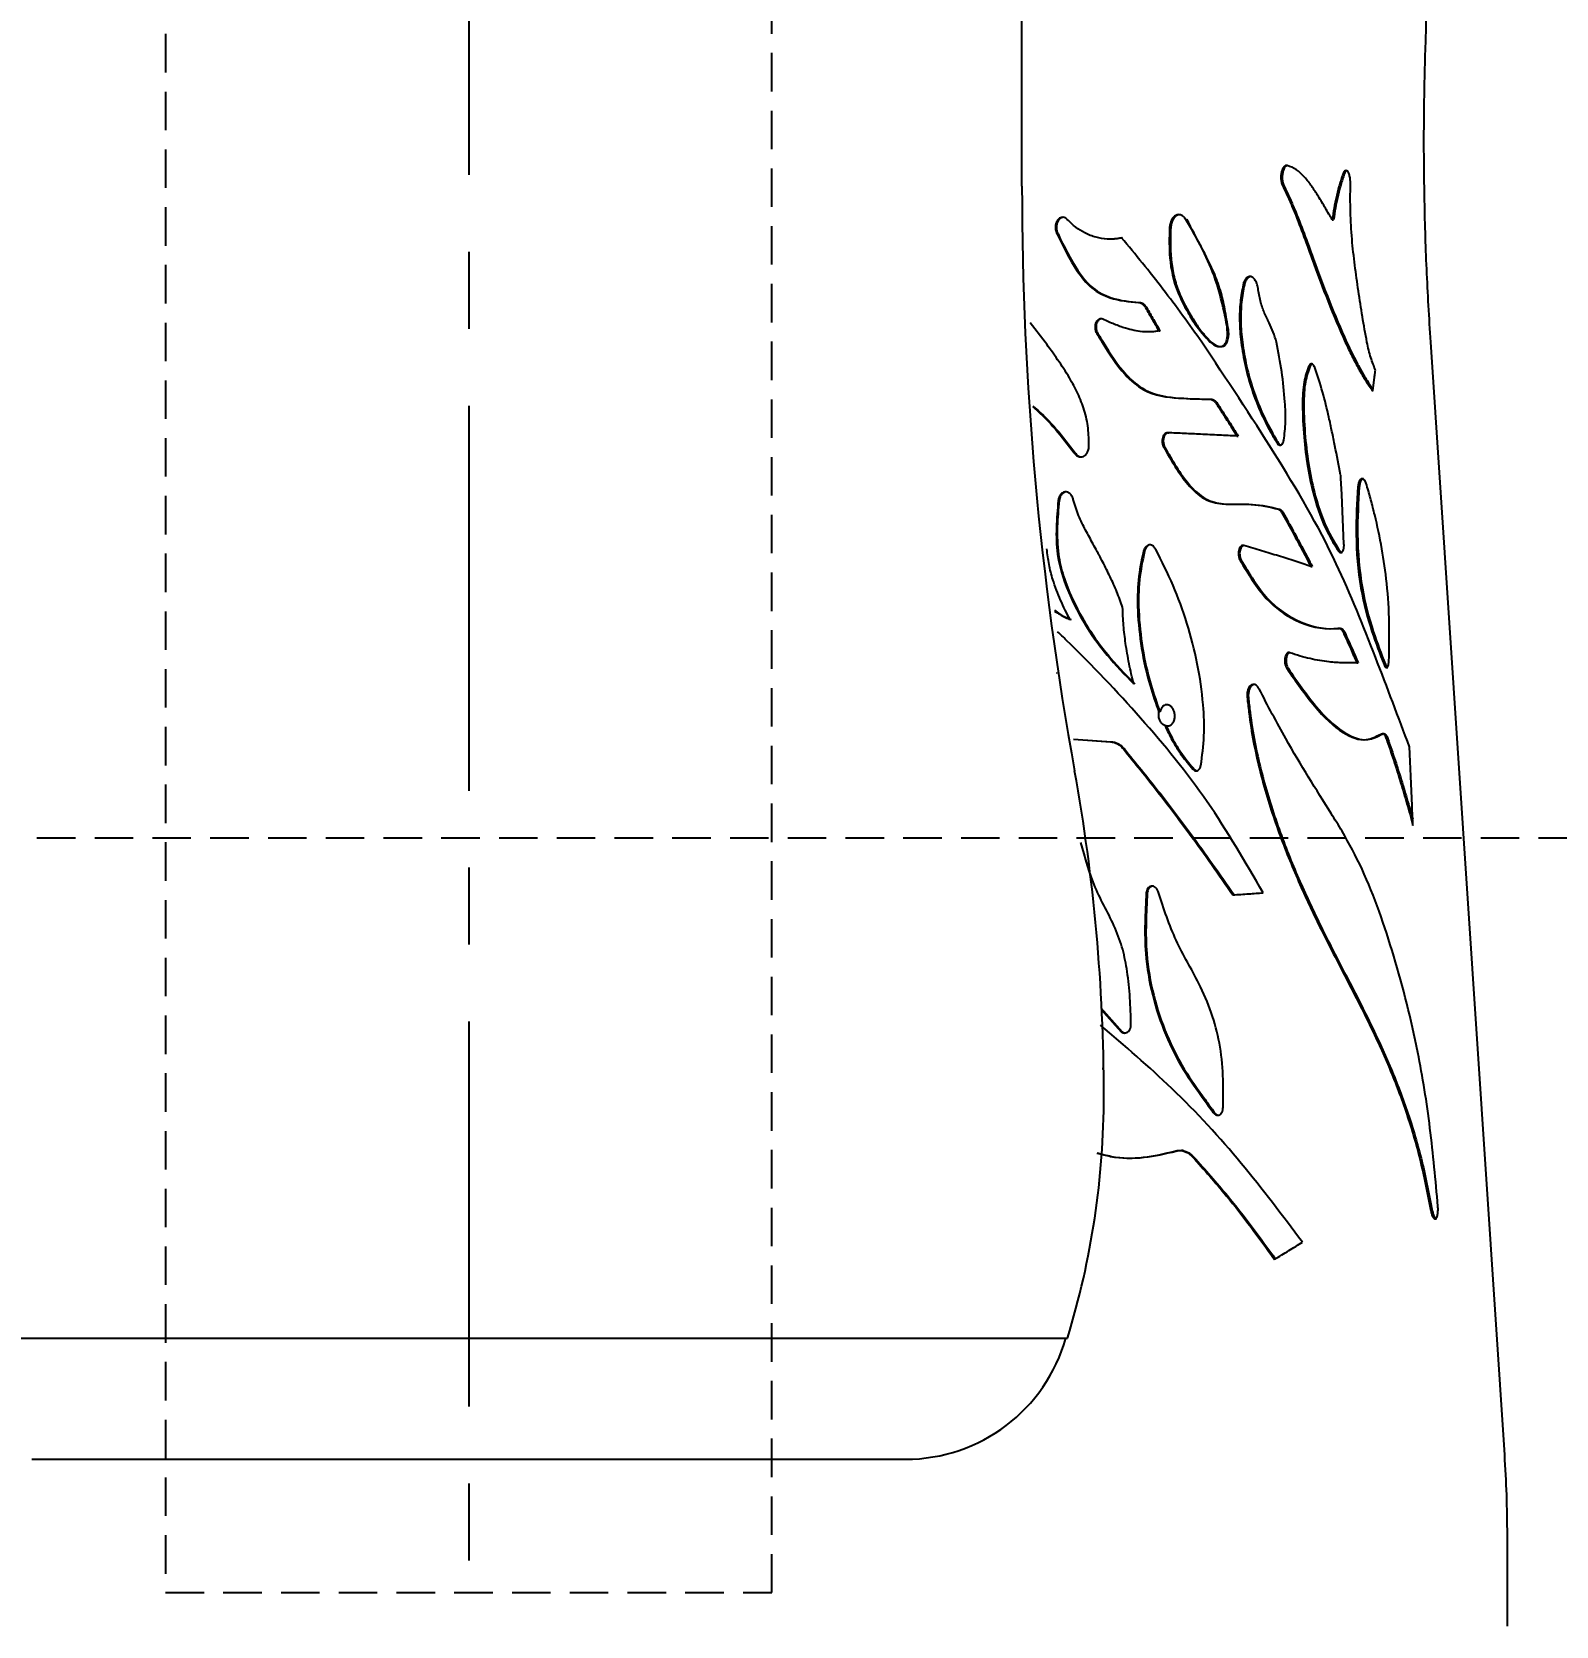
# Model space of a CAD drawing. Header units: millimetres. Extents: x 8 to 832, y 8 to 585.
# Drawn here: x 632.9 to 683.1, y 182.5 to 235.1 of the extents above; entities that cross this region are included whole.
import ezdxf

# ---------------------------------------------------------------- set-up
doc = ezdxf.new("R2010")
doc.units = ezdxf.units.MM
doc.linetypes.add('CENTERX2', pattern=[20.32, 12.7, -2.54, 2.54, -2.54])
doc.linetypes.add('HIDDEN', pattern=[1.905, 1.27, -0.635])
for name, color, linetype in [('CENTERLINE', 4, 'CENTERX2'), ('DIMENSIONS', 2, 'Continuous'), ('HIDDEN', 3, 'HIDDEN')]:
    doc.layers.add(name, color=color, linetype=linetype)
doc.layers.add('OUTLINE', color=7, linetype='Continuous', lineweight=25)
doc.styles.add('SLDTEXTSTYLE0', font='TXT', dxfattribs={"width": 0.75})
doc.dimstyles.new('SLDDIMSTYLE0', dxfattribs={"dimtxt": 3.5, "dimasz": 2, "dimexe": 0, "dimexo": 0.0625, "dimgap": 0.875, "dimtad": 1, "dimrnd": 1e-09, "dimzin": 12, "dimdsep": 46, "dimtxsty": 'SLDTEXTSTYLE0', "dimsah": 1, "dimcen": 0.09, "dimadec": 0, "dimazin": 3, "dimtfac": 1, "dimtofl": 0, "dimtmove": 0, "dimatfit": 3, "dimfxl": 0, "dimfrac": 2, "dimtolj": 1, "dimtzin": 12, "dimarcsym": 0})

# ---------------------------------------------------------------- blocks, each defined once
blk = doc.blocks.new('_D_14')
at = {"layer": 'DIMENSIONS'}
for p, q in [((583.772, 159.239), (583.772, 68.582)), ((647.272, 133.525), (647.272, 68.582)), ((647.272, 70.582), (583.772, 70.582))]:
    blk.add_line(p, q, dxfattribs=at)
for points in [[(583.772, 70.582), (585.772, 70.082), (585.772, 71.082)], [(647.272, 70.582), (645.272, 71.082), (645.272, 70.082)]]:
    blk.add_solid(points, dxfattribs=at)
at = {"layer": 'DIMENSIONS', "insert": (610.997, 75.094), "char_height": 3.5, "attachment_point": 1, "style": 'SLDTEXTSTYLE0'}
blk.add_mtext('63,5', dxfattribs=at)

msp = doc.modelspace()

# ---------------------------------------------------------------- linework, layer by layer
at = {"layer": 'CENTERLINE'}
msp.add_line((647.272, 466.611), (647.272, 109.712), dxfattribs=at)
at = {"layer": 'HIDDEN'}
for p, q in [((637.272, 263.612), (637.272, 183.612)), ((657.272, 183.612), (657.272, 263.612)), ((457.772, 208.512), (709.247, 208.512)), ((637.272, 183.612), (657.272, 183.612))]:
    msp.add_line(p, q, dxfattribs=at)
at = {"layer": 'OUTLINE'}
for p, q in [((665.522, 230.012), (665.522, 240.012)), ((670.928, 228.915), (670.965, 228.915)), ((675.757, 228.908), (675.802, 228.908)), ((668.802, 228.311), (668.836, 228.311)), ((670.392, 228.661), (670.428, 228.661)), ((672.818, 226.766), (672.858, 226.766)), ((666.288, 224.871), (665.788, 225.509)), ((670.039, 225.242), (670.075, 225.242)), ((678.993, 224.871), (681.434, 188.161)), ((674.986, 224.085), (675.03, 224.085)), ((671.711, 222.987), (671.749, 222.987)), ((670.328, 221.88), (670.365, 221.88)), ((672.614, 221.77), (672.654, 221.77)), ((673.934, 221.548), (673.975, 221.548)), ((667.244, 221.213), (667.275, 221.213)), ((670.196, 221.404), (670.232, 221.404)), ((676.602, 220.101), (676.648, 220.101)), ((666.719, 219.647), (666.75, 219.647)), ((673.981, 219.361), (674.023, 219.361)), ((669.527, 217.966), (669.561, 217.966)), ((675.97, 217.969), (676.015, 217.969)), ((672.706, 217.688), (672.746, 217.688)), ((675.052, 217.467), (675.096, 217.467)), ((675.955, 215.431), (675.999, 215.431)), ((676.022, 215.424), (676.005, 215.424)), ((674.259, 214.108), (674.3, 214.108)), ((676.611, 214.29), (676.35, 214.289)), ((676.566, 214.29), (676.611, 214.29)), ((666.656, 213.955), (666.686, 213.955)), ((672.951, 213.153), (672.99, 213.153)), ((670.075, 212.668), (670.04, 212.668)), ((670.233, 212.219), (670.268, 212.219)), ((667.224, 211.769), (668.479, 211.68)), ((667.224, 211.767), (668.447, 211.68)), ((677.359, 211.939), (677.405, 211.939)), ((677.466, 211.949), (677.426, 211.949)), ((671.163, 210.777), (671.199, 210.777)), ((669.623, 206.709), (669.657, 206.709)), ((668.124, 202.903), (668.829, 202.118)), ((668.124, 202.867), (668.797, 202.118)), ((668.797, 202.118), (668.829, 202.118)), ((668.168, 200.909), (668.2, 200.909)), ((670.566, 198.18), (670.601, 198.18)), ((670.835, 198.197), (670.789, 198.197)), ((679.009, 196.213), (679.056, 196.213)), ((627.522, 192.012), (667.022, 192.012)), ((632.864, 188.012), (647.272, 188.012)), ((647.272, 188.012), (661.681, 188.012)), ((681.522, 185.507), (681.522, 182.507))]:
    msp.add_line(p, q, dxfattribs=at)
at = {"layer": 'OUTLINE', "flags": 128}
msp.add_lwpolyline([(676.144, 218.208), (676.119, 218.752), (676.095, 219.296), (676.07, 219.84), (676.045, 220.384)], dxfattribs=at)
at = {"layer": 'OUTLINE'}
for centre, radius, start, end in [((773.539, 230.012), 108.017, 180, 190.28553), ((608.222, 200.012), 60, 0, 10.28553), ((640.956, 200.012), 27.267, 342.9385, 0), ((661.681, 193.512), 5.5, 270, 344.1734)]:
    msp.add_arc(centre, radius, start, end, dxfattribs=at)
for points, knots in [([(681.477, 323.313), (681.146, 312.248), (680.483, 290.117), (679.596, 260.513), (679.041, 241.974), (678.817, 234.501)], [0, 0, 0, 0, 0.373777, 0.747555, 1, 1, 1, 1]), ([(678.817, 234.501), (678.798, 233.699), (678.761, 232.096), (678.78, 229.688), (678.849, 227.279), (678.945, 225.674), (678.993, 224.871)], [0, 0, 0, 0, 0.249638, 0.49942, 0.749637, 1, 1, 1, 1]), ([(674.27, 230.699), (674.25, 230.699), (674.211, 230.701), (674.155, 230.653), (674.108, 230.575), (674.075, 230.466), (674.06, 230.332), (674.068, 230.188), (674.094, 230.08), (674.118, 230.029), (674.124, 230.015)], [0, 0, 0, 0, 0.119715, 0.239603, 0.361217, 0.492842, 0.635715, 0.788167, 0.943124, 1, 1, 1, 1]), ([(674.278, 230.695), (674.27, 230.695), (674.242, 230.694), (674.198, 230.652), (674.151, 230.575), (674.117, 230.465), (674.102, 230.332), (674.11, 230.188), (674.137, 230.08), (674.16, 230.029), (674.167, 230.015)], [0, 0, 0, 0, 0.052226, 0.181653, 0.312911, 0.454782, 0.608587, 0.772507, 0.939022, 1, 1, 1, 1]), ([(675.757, 228.908), (675.682, 229.034), (675.531, 229.287), (675.309, 229.667), (675.083, 230.018), (674.844, 230.324), (674.577, 230.584), (674.374, 230.66), (674.27, 230.699)], [0, 0, 0, 0, 0.17405, 0.348164, 0.5062, 0.664985, 0.829694, 1, 1, 1, 1]), ([(676.108, 230.413), (676.088, 230.355), (676.048, 230.239), (675.992, 230.054), (675.939, 229.862), (675.879, 229.612), (675.814, 229.297), (675.776, 229.038), (675.757, 228.908)], [0, 0, 0, 0, 0.131644, 0.263663, 0.395304, 0.527311, 0.76274, 1, 1, 1, 1]), ([(676.154, 230.413), (676.134, 230.355), (676.093, 230.239), (676.037, 230.054), (675.985, 229.863), (675.924, 229.613), (675.86, 229.297), (675.821, 229.038), (675.802, 228.908)], [0, 0, 0, 0, 0.131589, 0.263548, 0.395135, 0.527087, 0.762622, 1, 1, 1, 1]), ([(676.356, 230.085), (676.355, 230.143), (676.354, 230.252), (676.323, 230.392), (676.282, 230.487), (676.234, 230.532), (676.187, 230.531), (676.142, 230.493), (676.12, 230.44), (676.108, 230.413)], [0, 0, 0, 0, 0.185818, 0.343839, 0.494252, 0.628278, 0.752599, 0.872542, 1, 1, 1, 1]), ([(676.253, 230.525), (676.246, 230.526), (676.224, 230.528), (676.188, 230.491), (676.166, 230.44), (676.154, 230.413)], [0, 0, 0, 0, 0.17968, 0.577578, 1, 1, 1, 1]), ([(674.124, 230.015), (674.184, 229.891), (674.303, 229.643), (674.527, 229.126), (674.786, 228.451), (675.162, 227.423), (675.613, 226.184), (675.995, 225.309), (676.186, 224.871)], [0, 0, 0, 0, 0.0765555, 0.1531797, 0.3063376, 0.4596487, 0.7291178, 1, 1, 1, 1]), ([(674.167, 230.015), (674.226, 229.891), (674.346, 229.643), (674.57, 229.126), (674.83, 228.452), (675.205, 227.424), (675.657, 226.186), (676.039, 225.312), (676.23, 224.874)], [0, 0, 0, 0, 0.0765642, 0.153197, 0.3063725, 0.4597013, 0.7291473, 1, 1, 1, 1]), ([(676.9, 224.871), (676.85, 225.149), (676.749, 225.707), (676.621, 226.555), (676.497, 227.404), (676.402, 228.275), (676.346, 229.174), (676.353, 229.78), (676.356, 230.085)], [0, 0, 0, 0, 0.164944, 0.330402, 0.494719, 0.65962, 0.828505, 1, 1, 1, 1]), ([(667.018, 228.916), (666.996, 228.936), (666.951, 228.976), (666.871, 228.995), (666.793, 228.979), (666.725, 228.932), (666.669, 228.857), (666.632, 228.757), (666.621, 228.639), (666.639, 228.527), (666.668, 228.465), (666.681, 228.439)], [0, 0, 0, 0, 0.109393, 0.219127, 0.321411, 0.423617, 0.531066, 0.646897, 0.772901, 0.904658, 1, 1, 1, 1]), ([(666.894, 228.988), (666.87, 228.985), (666.822, 228.98), (666.755, 228.932), (666.7, 228.857), (666.663, 228.757), (666.652, 228.639), (666.669, 228.527), (666.699, 228.465), (666.711, 228.439)], [0, 0, 0, 0, 0.121421, 0.254172, 0.393635, 0.543794, 0.706923, 0.87729, 1, 1, 1, 1]), ([(668.802, 228.311), (668.725, 228.297), (668.572, 228.268), (668.292, 228.265), (667.96, 228.316), (667.609, 228.453), (667.287, 228.651), (667.109, 228.827), (667.018, 228.916)], [0, 0, 0, 0, 0.126672, 0.254712, 0.453122, 0.657396, 0.826358, 1, 1, 1, 1]), ([(670.928, 228.915), (670.902, 228.952), (670.85, 229.026), (670.748, 229.079), (670.645, 229.079), (670.55, 229.028), (670.471, 228.933), (670.414, 228.806), (670.399, 228.708), (670.392, 228.661)], [0, 0, 0, 0, 0.148358, 0.297143, 0.440138, 0.573317, 0.716802, 0.863798, 1, 1, 1, 1]), ([(670.734, 229.07), (670.716, 229.072), (670.666, 229.075), (670.587, 229.026), (670.508, 228.932), (670.45, 228.805), (670.435, 228.707), (670.428, 228.661)], [0, 0, 0, 0, 0.1171019, 0.3277244, 0.5545336, 0.7867317, 1, 1, 1, 1]), ([(672.252, 224.871), (672.27, 224.924), (672.303, 225.024), (672.299, 225.364), (672.156, 226.054), (671.808, 227.405), (671.27, 228.327), (670.928, 228.915)], [0, 0, 0, 0, 0.040458, 0.075141, 0.217102, 0.501617, 1, 1, 1, 1]), ([(672.293, 224.874), (672.31, 224.928), (672.343, 225.028), (672.342, 225.264), (672.283, 225.539), (672.218, 225.98), (672.098, 226.514), (671.841, 227.245), (671.431, 228.012), (671.121, 228.614), (670.965, 228.915)], [0, 0, 0, 0, 0.040428, 0.075128, 0.149993, 0.225137, 0.365703, 0.510459, 0.754962, 1, 1, 1, 1]), ([(666.681, 228.439), (666.883, 228.024), (667.204, 227.366), (667.805, 226.608), (668.535, 226.251), (669.051, 226.207), (669.362, 226.181)], [0, 0, 0, 0, 0.326961, 0.518454, 0.710288, 1, 1, 1, 1]), ([(666.711, 228.439), (666.914, 228.024), (667.236, 227.365), (667.839, 226.607), (668.57, 226.251), (669.087, 226.207), (669.397, 226.181)], [0, 0, 0, 0, 0.327243, 0.518842, 0.71075, 1, 1, 1, 1]), ([(668.836, 228.311), (668.76, 228.296), (668.625, 228.269), (668.487, 228.271), (668.427, 228.272)], [0, 0, 0, 0, 0.567737, 1, 1, 1, 1]), ([(671.452, 224.871), (671.244, 225.165), (670.826, 225.752), (670.176, 226.621), (669.505, 227.478), (669.036, 228.034), (668.802, 228.311)], [0, 0, 0, 0, 0.249755, 0.499585, 0.749718, 1, 1, 1, 1]), ([(670.392, 228.661), (670.384, 228.418), (670.366, 227.8), (670.5, 226.811), (670.885, 226.031), (671.279, 225.365), (671.559, 225.058), (671.729, 224.871)], [0, 0, 0, 0, 0.164622, 0.417959, 0.655056, 0.790276, 1, 1, 1, 1]), ([(670.428, 228.661), (670.425, 228.539), (670.417, 228.296), (670.419, 227.866), (670.46, 227.367), (670.577, 226.832), (670.763, 226.346), (671, 225.901), (671.245, 225.496), (671.501, 225.137), (671.676, 224.962), (671.764, 224.874)], [0, 0, 0, 0, 0.082179, 0.164466, 0.289363, 0.418204, 0.535285, 0.655419, 0.79013, 0.894228, 1, 1, 1, 1]), ([(672.818, 226.766), (672.8, 226.671), (672.764, 226.481), (672.721, 226.188), (672.7, 225.882), (672.698, 225.558), (672.713, 225.22), (672.738, 224.988), (672.751, 224.871)], [0, 0, 0, 0, 0.157337, 0.315039, 0.475814, 0.638408, 0.818588, 1, 1, 1, 1]), ([(672.858, 226.766), (672.84, 226.671), (672.805, 226.481), (672.761, 226.188), (672.74, 225.883), (672.738, 225.559), (672.753, 225.222), (672.778, 224.99), (672.791, 224.874)], [0, 0, 0, 0, 0.1576, 0.31556, 0.476616, 0.639493, 0.819137, 1, 1, 1, 1]), ([(673.308, 226.641), (673.297, 226.697), (673.274, 226.808), (673.205, 226.941), (673.121, 227.021), (673.033, 227.043), (672.953, 227.013), (672.883, 226.939), (672.84, 226.849), (672.823, 226.786), (672.818, 226.766)], [0, 0, 0, 0, 0.15089, 0.3021719, 0.4422339, 0.5702392, 0.6910879, 0.8126094, 0.9409863, 1, 1, 1, 1]), ([(673.081, 227.032), (673.078, 227.033), (673.049, 227.041), (672.993, 227.01), (672.924, 226.94), (672.88, 226.849), (672.864, 226.786), (672.858, 226.766)], [0, 0, 0, 0, 0.024937, 0.299458, 0.575409, 0.866672, 1, 1, 1, 1]), ([(669.362, 226.181), (669.386, 226.177), (669.427, 226.171), (669.481, 226.141), (669.525, 226.106), (669.564, 226.062), (669.586, 226.027), (669.597, 226.01)], [0, 0, 0, 0, 0.269018, 0.450873, 0.637995, 0.816947, 1, 1, 1, 1]), ([(669.397, 226.181), (669.421, 226.177), (669.462, 226.171), (669.517, 226.141), (669.56, 226.106), (669.6, 226.062), (669.622, 226.027), (669.633, 226.01)], [0, 0, 0, 0, 0.269543, 0.451653, 0.639009, 0.817492, 1, 1, 1, 1]), ([(673.921, 224.871), (673.886, 224.983), (673.816, 225.208), (673.671, 225.521), (673.51, 225.838), (673.397, 226.154), (673.342, 226.432), (673.319, 226.571), (673.308, 226.641)], [0, 0, 0, 0, 0.181791, 0.367616, 0.576718, 0.789178, 0.894333, 1, 1, 1, 1]), ([(669.597, 226.01), (669.636, 225.943), (669.712, 225.811), (669.823, 225.617), (669.932, 225.427), (670.003, 225.304), (670.039, 225.242)], [0, 0, 0, 0, 0.25819, 0.51638, 0.758183, 1, 1, 1, 1]), ([(669.633, 226.01), (669.671, 225.944), (669.747, 225.811), (669.859, 225.617), (669.968, 225.427), (670.039, 225.304), (670.075, 225.242)], [0, 0, 0, 0, 0.258042, 0.516076, 0.758037, 1, 1, 1, 1]), ([(668.189, 225.628), (668.169, 225.634), (668.127, 225.648), (668.064, 225.632), (668.007, 225.591), (667.962, 225.525), (667.934, 225.438), (667.928, 225.337), (667.947, 225.238), (667.975, 225.183), (667.988, 225.158)], [0, 0, 0, 0, 0.113842, 0.227566, 0.345134, 0.468816, 0.595427, 0.735155, 0.879401, 1, 1, 1, 1]), ([(668.143, 225.638), (668.128, 225.636), (668.091, 225.631), (668.039, 225.59), (667.994, 225.525), (667.967, 225.437), (667.961, 225.336), (667.98, 225.237), (668.008, 225.183), (668.021, 225.158)], [0, 0, 0, 0, 0.097127, 0.234977, 0.379893, 0.528012, 0.691358, 0.859649, 1, 1, 1, 1]), ([(667.988, 225.158), (668.018, 225.11), (668.077, 225.014), (668.137, 224.919), (668.167, 224.871)], [0, 0, 0, 0, 0.499999, 1, 1, 1, 1]), ([(668.021, 225.158), (668.05, 225.11), (668.109, 225.016), (668.168, 224.921), (668.198, 224.874)], [0, 0, 0, 0, 0.499996, 1, 1, 1, 1]), ([(670.039, 225.242), (669.95, 225.228), (669.772, 225.199), (669.496, 225.208), (669.218, 225.251), (668.907, 225.332), (668.564, 225.456), (668.315, 225.57), (668.189, 225.628)], [0, 0, 0, 0, 0.148844, 0.299404, 0.448165, 0.597951, 0.798506, 1, 1, 1, 1]), ([(670.075, 225.242), (669.986, 225.226), (669.856, 225.203), (669.722, 225.209), (669.678, 225.211)], [0, 0, 0, 0, 0.67945, 1, 1, 1, 1]), ([(667.731, 221.432), (667.727, 221.631), (667.719, 222.035), (667.596, 222.631), (667.37, 223.182), (667.072, 223.736), (666.701, 224.291), (666.426, 224.678), (666.288, 224.871)], [0, 0, 0, 0, 0.151589, 0.307295, 0.459396, 0.614771, 0.807165, 1, 1, 1, 1]), ([(668.167, 224.871), (668.404, 224.49), (668.799, 223.855), (669.679, 223.122), (670.68, 223.009), (671.373, 222.994), (671.711, 222.987)], [0, 0, 0, 0, 0.256776, 0.427398, 0.721474, 1, 1, 1, 1]), ([(668.198, 224.874), (668.436, 224.491), (668.833, 223.854), (669.721, 223.119), (670.722, 223.009), (671.416, 222.994), (671.749, 222.987)], [0, 0, 0, 0, 0.257411, 0.428308, 0.725364, 1, 1, 1, 1]), ([(678.303, 211.521), (677.938, 212.495), (677.204, 214.45), (675.829, 217.905), (673.899, 221.192), (672.27, 223.642), (671.452, 224.871)], [0, 0, 0, 0, 0.2185062, 0.4386575, 0.7184872, 1, 1, 1, 1]), ([(671.729, 224.871), (671.813, 224.81), (671.931, 224.724), (672.085, 224.718), (672.177, 224.754), (672.228, 224.82), (672.249, 224.864), (672.252, 224.871)], [0, 0, 0, 0, 0.459829, 0.649234, 0.808305, 0.968757, 1, 1, 1, 1]), ([(671.764, 224.874), (671.848, 224.812), (671.968, 224.724), (672.124, 224.718), (672.217, 224.754), (672.268, 224.82), (672.289, 224.866), (672.293, 224.874)], [0, 0, 0, 0, 0.460755, 0.647874, 0.805601, 0.964731, 1, 1, 1, 1]), ([(672.751, 224.871), (672.793, 224.603), (672.877, 224.06), (673.101, 223.288), (673.381, 222.558), (673.671, 221.987), (673.863, 221.667), (673.934, 221.548)], [0, 0, 0, 0, 0.212615, 0.431283, 0.648052, 0.869688, 1, 1, 1, 1]), ([(672.791, 224.874), (672.832, 224.607), (672.917, 224.065), (673.14, 223.294), (673.42, 222.565), (673.709, 221.992), (673.903, 221.669), (673.975, 221.548)], [0, 0, 0, 0, 0.211982, 0.430001, 0.646121, 0.867078, 1, 1, 1, 1]), ([(674.159, 221.633), (674.185, 221.834), (674.236, 222.244), (674.191, 223.013), (674.103, 223.896), (673.982, 224.545), (673.921, 224.871)], [0, 0, 0, 0, 0.1923289, 0.392066, 0.6943849, 1, 1, 1, 1]), ([(676.186, 224.871), (676.259, 224.717), (676.406, 224.407), (676.632, 223.98), (676.862, 223.588), (677.016, 223.366), (677.093, 223.254)], [0, 0, 0, 0, 0.24643, 0.493973, 0.746008, 1, 1, 1, 1]), ([(676.23, 224.874), (676.304, 224.72), (676.451, 224.41), (676.677, 223.982), (676.895, 223.61), (677.036, 223.405), (677.1, 223.312)], [0, 0, 0, 0, 0.257471, 0.516106, 0.779442, 1, 1, 1, 1]), ([(677.182, 223.941), (677.156, 224.009), (677.104, 224.144), (677.027, 224.361), (676.957, 224.603), (676.919, 224.781), (676.9, 224.871)], [0, 0, 0, 0, 0.245154, 0.490971, 0.743184, 1, 1, 1, 1]), ([(674.986, 224.085), (674.926, 223.917), (674.794, 223.549), (674.766, 222.705), (674.825, 221.433), (675.064, 219.935), (675.525, 218.664), (675.842, 218.17), (675.97, 217.969)], [0, 0, 0, 0, 0.094629, 0.206878, 0.362973, 0.65351, 0.859216, 1, 1, 1, 1]), ([(675.03, 224.085), (674.969, 223.917), (674.837, 223.55), (674.81, 222.706), (674.868, 221.435), (675.107, 219.938), (675.568, 218.666), (675.886, 218.171), (676.015, 217.969)], [0, 0, 0, 0, 0.0946, 0.206848, 0.362675, 0.652872, 0.858627, 1, 1, 1, 1]), ([(675.18, 224.03), (675.169, 224.055), (675.147, 224.105), (675.103, 224.148), (675.059, 224.158), (675.018, 224.138), (674.997, 224.103), (674.986, 224.085)], [0, 0, 0, 0, 0.211211, 0.423131, 0.617741, 0.802533, 1, 1, 1, 1]), ([(675.11, 224.151), (675.108, 224.152), (675.091, 224.156), (675.062, 224.136), (675.041, 224.102), (675.03, 224.085)], [0, 0, 0, 0, 0.087227, 0.529359, 1, 1, 1, 1]), ([(676.033, 220.491), (675.97, 220.809), (675.876, 221.285), (675.748, 221.919), (675.619, 222.519), (675.447, 223.242), (675.269, 223.766), (675.18, 224.03)], [0, 0, 0, 0, 0.261411, 0.392115, 0.522869, 0.760086, 1, 1, 1, 1]), ([(677.093, 223.254), (677.1, 223.312), (677.116, 223.429), (677.138, 223.602), (677.161, 223.773), (677.175, 223.885), (677.182, 223.941)], [0, 0, 0, 0, 0.254858, 0.509714, 0.754852, 1, 1, 1, 1]), ([(665.88, 222.761), (665.908, 222.738), (666.183, 222.508), (666.668, 222.014), (667.072, 221.481), (667.275, 221.213)], [0, 0, 0, 0, 0.051786, 0.523249, 1, 1, 1, 1]), ([(665.881, 222.735), (665.899, 222.72), (666.164, 222.497), (666.639, 222.012), (667.041, 221.48), (667.244, 221.213)], [0, 0, 0, 0, 0.035415, 0.515022, 1, 1, 1, 1]), ([(671.711, 222.987), (671.732, 222.987), (671.769, 222.985), (671.819, 222.962), (671.858, 222.933), (671.893, 222.897), (671.913, 222.869), (671.923, 222.856)], [0, 0, 0, 0, 0.2809767, 0.4708976, 0.6663037, 0.8316533, 1, 1, 1, 1]), ([(671.749, 222.987), (671.771, 222.987), (671.807, 222.985), (671.857, 222.962), (671.897, 222.933), (671.932, 222.897), (671.951, 222.869), (671.961, 222.856)], [0, 0, 0, 0, 0.280605, 0.470747, 0.666398, 0.831699, 1, 1, 1, 1]), ([(671.923, 222.856), (671.988, 222.756), (672.117, 222.558), (672.297, 222.277), (672.462, 222.015), (672.564, 221.852), (672.614, 221.77)], [0, 0, 0, 0, 0.276047, 0.552098, 0.776046, 1, 1, 1, 1]), ([(671.961, 222.856), (672.026, 222.756), (672.156, 222.558), (672.336, 222.277), (672.502, 222.015), (672.603, 221.852), (672.654, 221.77)], [0, 0, 0, 0, 0.275846, 0.55169, 0.775841, 1, 1, 1, 1]), ([(670.328, 221.88), (670.308, 221.878), (670.268, 221.874), (670.215, 221.83), (670.174, 221.764), (670.149, 221.677), (670.144, 221.576), (670.161, 221.48), (670.186, 221.427), (670.196, 221.404)], [0, 0, 0, 0, 0.135469, 0.270836, 0.409521, 0.556383, 0.714015, 0.878605, 1, 1, 1, 1]), ([(670.365, 221.88), (670.344, 221.878), (670.304, 221.874), (670.251, 221.83), (670.21, 221.764), (670.184, 221.677), (670.18, 221.576), (670.197, 221.48), (670.222, 221.427), (670.232, 221.404)], [0, 0, 0, 0, 0.135766, 0.271434, 0.41034, 0.55726, 0.714743, 0.879023, 1, 1, 1, 1]), ([(672.614, 221.77), (672.419, 221.78), (672.029, 221.8), (671.447, 221.828), (670.881, 221.855), (670.513, 221.872), (670.328, 221.88)], [0, 0, 0, 0, 0.270865, 0.541729, 0.770792, 1, 1, 1, 1]), ([(673.934, 221.548), (673.948, 221.529), (673.976, 221.492), (674.027, 221.47), (674.074, 221.479), (674.115, 221.516), (674.144, 221.571), (674.155, 221.614), (674.159, 221.633)], [0, 0, 0, 0, 0.180607, 0.361621, 0.532799, 0.700804, 0.874308, 1, 1, 1, 1]), ([(673.975, 221.548), (673.99, 221.53), (674.018, 221.493), (674.056, 221.472), (674.075, 221.476), (674.078, 221.477)], [0, 0, 0, 0, 0.458384, 0.917786, 1, 1, 1, 1]), ([(667.244, 221.213), (667.268, 221.183), (667.317, 221.124), (667.412, 221.08), (667.507, 221.079), (667.592, 221.118), (667.662, 221.192), (667.715, 221.298), (667.726, 221.385), (667.731, 221.432)], [0, 0, 0, 0, 0.144396, 0.289108, 0.426516, 0.558914, 0.693872, 0.836846, 1, 1, 1, 1]), ([(667.275, 221.213), (667.3, 221.183), (667.349, 221.125), (667.428, 221.083), (667.476, 221.086), (667.491, 221.086)], [0, 0, 0, 0, 0.405392, 0.811617, 1, 1, 1, 1]), ([(670.196, 221.404), (670.446, 220.968), (670.835, 220.287), (671.528, 219.642), (672.271, 219.482), (673.093, 219.567), (673.686, 219.429), (673.981, 219.361)], [0, 0, 0, 0, 0.248308, 0.387022, 0.526226, 0.76391, 1, 1, 1, 1]), ([(670.232, 221.404), (670.482, 220.967), (670.873, 220.285), (671.568, 219.64), (672.312, 219.483), (673.134, 219.567), (673.727, 219.429), (674.023, 219.361)], [0, 0, 0, 0, 0.248471, 0.387368, 0.526738, 0.764162, 1, 1, 1, 1]), ([(676.045, 220.384), (676.045, 220.393), (676.044, 220.411), (676.041, 220.439), (676.037, 220.465), (676.034, 220.482), (676.033, 220.491)], [0, 0, 0, 0, 0.253716, 0.50738, 0.752849, 1, 1, 1, 1]), ([(667.215, 219.675), (667.203, 219.713), (667.178, 219.79), (667.106, 219.877), (667.022, 219.926), (666.936, 219.935), (666.858, 219.907), (666.791, 219.847), (666.739, 219.759), (666.726, 219.686), (666.719, 219.647)], [0, 0, 0, 0, 0.136488, 0.273394, 0.399628, 0.517267, 0.630246, 0.744856, 0.865404, 1, 1, 1, 1]), ([(666.991, 219.926), (666.983, 219.927), (666.948, 219.932), (666.888, 219.905), (666.822, 219.848), (666.77, 219.759), (666.757, 219.685), (666.75, 219.647)], [0, 0, 0, 0, 0.0655115, 0.2846203, 0.5067662, 0.7402273, 1, 1, 1, 1]), ([(676.602, 220.101), (676.571, 219.584), (676.507, 218.494), (676.649, 216.782), (677.038, 215.336), (677.328, 214.585), (677.464, 214.233)], [0, 0, 0, 0, 0.2528613, 0.5322078, 0.7812036, 1, 1, 1, 1]), ([(676.648, 220.101), (676.617, 219.584), (676.552, 218.495), (676.694, 216.785), (677.083, 215.339), (677.374, 214.586), (677.511, 214.233)], [0, 0, 0, 0, 0.252807, 0.53172, 0.780121, 1, 1, 1, 1]), ([(676.896, 220.148), (676.882, 220.19), (676.854, 220.273), (676.796, 220.349), (676.738, 220.372), (676.685, 220.345), (676.641, 220.274), (676.614, 220.186), (676.605, 220.122), (676.602, 220.101)], [0, 0, 0, 0, 0.163814, 0.328032, 0.481934, 0.627104, 0.772297, 0.925044, 1, 1, 1, 1]), ([(676.788, 220.362), (676.787, 220.363), (676.767, 220.371), (676.731, 220.341), (676.687, 220.274), (676.66, 220.185), (676.651, 220.122), (676.648, 220.101)], [0, 0, 0, 0, 0.021559, 0.296281, 0.571019, 0.859836, 1, 1, 1, 1]), ([(677.626, 214.344), (677.635, 214.759), (677.653, 215.6), (677.576, 216.869), (677.403, 218.076), (677.209, 218.98), (677.033, 219.666), (676.942, 219.988), (676.896, 220.148)], [0, 0, 0, 0, 0.209476, 0.425437, 0.617724, 0.816552, 0.908199, 1, 1, 1, 1]), ([(666.719, 219.647), (666.668, 219.052), (666.572, 217.947), (667.199, 216.131), (668.13, 214.701), (668.912, 213.901), (669.211, 213.596)], [0, 0, 0, 0, 0.248935, 0.462099, 0.794542, 1, 1, 1, 1]), ([(666.75, 219.647), (666.723, 219.356), (666.67, 218.771), (666.695, 217.922), (666.876, 217.13), (667.213, 216.313), (667.691, 215.418), (668.264, 214.647), (668.793, 214.049), (669.094, 213.747), (669.244, 213.596)], [0, 0, 0, 0, 0.1234347, 0.2486298, 0.3530817, 0.4617115, 0.625662, 0.7941969, 0.8968775, 1, 1, 1, 1]), ([(668.841, 216.122), (668.779, 216.295), (668.656, 216.64), (668.432, 217.133), (668.231, 217.533), (668.086, 217.809), (667.98, 218.005), (667.831, 218.279), (667.618, 218.665), (667.375, 219.145), (667.269, 219.497), (667.215, 219.675)], [0, 0, 0, 0, 0.138447, 0.276837, 0.415182, 0.484342, 0.51892, 0.588077, 0.726393, 0.861883, 1, 1, 1, 1]), ([(673.981, 219.361), (673.993, 219.354), (674.016, 219.34), (674.048, 219.309), (674.075, 219.274), (674.091, 219.248), (674.098, 219.235)], [0, 0, 0, 0, 0.2730046, 0.5460287, 0.7714091, 1, 1, 1, 1]), ([(674.023, 219.361), (674.035, 219.354), (674.058, 219.34), (674.089, 219.309), (674.117, 219.274), (674.132, 219.248), (674.14, 219.235)], [0, 0, 0, 0, 0.272687, 0.54544, 0.771101, 1, 1, 1, 1]), ([(674.098, 219.235), (674.154, 219.135), (674.265, 218.935), (674.481, 218.54), (674.746, 218.051), (674.95, 217.662), (675.052, 217.467)], [0, 0, 0, 0, 0.1697, 0.339402, 0.669681, 1, 1, 1, 1]), ([(674.14, 219.235), (674.196, 219.135), (674.307, 218.935), (674.524, 218.541), (674.789, 218.052), (674.993, 217.662), (675.096, 217.467)], [0, 0, 0, 0, 0.169576, 0.339161, 0.66956, 1, 1, 1, 1]), ([(667.109, 215.716), (667.054, 215.82), (666.945, 216.03), (666.793, 216.355), (666.656, 216.69), (666.523, 217.081), (666.403, 217.533), (666.361, 217.876), (666.341, 218.049)], [0, 0, 0, 0, 0.146738, 0.293775, 0.440561, 0.588069, 0.792307, 1, 1, 1, 1]), ([(669.527, 217.966), (669.463, 217.654), (669.335, 217.02), (669.322, 215.933), (669.449, 214.759), (669.695, 213.633), (669.937, 212.955), (670.04, 212.668)], [0, 0, 0, 0, 0.180835, 0.367209, 0.594326, 0.827978, 1, 1, 1, 1]), ([(669.561, 217.966), (669.498, 217.654), (669.369, 217.022), (669.356, 215.936), (669.482, 214.764), (669.728, 213.636), (669.972, 212.957), (670.075, 212.668)], [0, 0, 0, 0, 0.180574, 0.366678, 0.593321, 0.826483, 1, 1, 1, 1]), ([(669.936, 218.033), (669.917, 218.063), (669.879, 218.123), (669.801, 218.174), (669.721, 218.185), (669.646, 218.159), (669.584, 218.099), (669.545, 218.029), (669.531, 217.981), (669.527, 217.966)], [0, 0, 0, 0, 0.162417, 0.325164, 0.479233, 0.626146, 0.773949, 0.929707, 1, 1, 1, 1]), ([(669.676, 218.147), (669.657, 218.131), (669.616, 218.098), (669.58, 218.029), (669.566, 217.981), (669.561, 217.966)], [0, 0, 0, 0, 0.36665, 0.804882, 1, 1, 1, 1]), ([(671.423, 210.902), (671.466, 211.225), (671.553, 211.88), (671.508, 213.02), (671.327, 214.277), (670.983, 215.599), (670.523, 216.867), (670.133, 217.643), (669.936, 218.033)], [0, 0, 0, 0, 0.132189, 0.268356, 0.44867, 0.634019, 0.815723, 1, 1, 1, 1]), ([(672.843, 218.155), (672.825, 218.158), (672.79, 218.162), (672.74, 218.131), (672.699, 218.077), (672.671, 217.998), (672.66, 217.902), (672.668, 217.797), (672.689, 217.726), (672.704, 217.692), (672.706, 217.688)], [0, 0, 0, 0, 0.127353, 0.254613, 0.384766, 0.521756, 0.667017, 0.819761, 0.978991, 1, 1, 1, 1]), ([(672.822, 218.151), (672.808, 218.145), (672.777, 218.131), (672.739, 218.076), (672.711, 217.998), (672.699, 217.901), (672.708, 217.797), (672.728, 217.726), (672.744, 217.692), (672.746, 217.688)], [0, 0, 0, 0, 0.125592, 0.2787269, 0.4397077, 0.610172, 0.7892312, 0.9757925, 1, 1, 1, 1]), ([(675.052, 217.467), (674.88, 217.525), (674.536, 217.641), (673.991, 217.814), (673.43, 217.985), (673.039, 218.099), (672.843, 218.155)], [0, 0, 0, 0, 0.252907, 0.505816, 0.752801, 1, 1, 1, 1]), ([(675.97, 217.969), (675.983, 217.955), (676.009, 217.926), (676.051, 217.92), (676.087, 217.944), (676.117, 217.994), (676.138, 218.068), (676.146, 218.143), (676.144, 218.192), (676.144, 218.208)], [0, 0, 0, 0, 0.15253, 0.305358, 0.451928, 0.598157, 0.752198, 0.917046, 1, 1, 1, 1]), ([(676.015, 217.969), (676.028, 217.954), (676.05, 217.928), (676.073, 217.928), (676.083, 217.927)], [0, 0, 0, 0, 0.5911411, 1, 1, 1, 1]), ([(672.706, 217.688), (672.986, 217.224), (673.532, 216.32), (674.676, 215.553), (675.469, 215.377), (675.908, 215.426), (675.955, 215.431)], [0, 0, 0, 0, 0.2872887, 0.55948, 0.9528349, 1, 1, 1, 1]), ([(672.746, 217.688), (673.026, 217.224), (673.572, 216.32), (674.718, 215.553), (675.513, 215.377), (675.952, 215.426), (675.999, 215.431)], [0, 0, 0, 0, 0.286921, 0.559022, 0.953029, 1, 1, 1, 1]), ([(666.591, 216.032), (666.711, 215.938), (666.878, 215.808), (667.059, 215.736), (667.109, 215.716)], [0, 0, 0, 0, 0.721304, 1, 1, 1, 1]), ([(666.597, 215.99), (666.726, 215.916), (666.905, 215.813), (667.089, 215.737), (667.14, 215.716)], [0, 0, 0, 0, 0.7223, 1, 1, 1, 1]), ([(669.211, 213.596), (669.183, 213.706), (669.127, 213.925), (669.055, 214.259), (668.992, 214.595), (668.926, 215.016), (668.866, 215.526), (668.849, 215.923), (668.841, 216.122)], [0, 0, 0, 0, 0.133591, 0.267367, 0.400962, 0.534766, 0.766694, 1, 1, 1, 1]), ([(673.476, 206.7), (672.887, 207.719), (671.702, 209.769), (669.474, 212.481), (667.769, 214.286), (666.793, 215.224), (666.697, 215.315)], [0, 0, 0, 0, 0.320608, 0.644923, 0.965291, 1, 1, 1, 1]), ([(675.955, 215.431), (675.97, 215.431), (675.997, 215.432), (676.035, 215.41), (676.066, 215.38), (676.097, 215.339), (676.115, 215.303), (676.124, 215.285)], [0, 0, 0, 0, 0.25938, 0.436034, 0.617779, 0.806189, 1, 1, 1, 1]), ([(675.999, 215.431), (676.015, 215.431), (676.041, 215.432), (676.079, 215.41), (676.111, 215.38), (676.142, 215.339), (676.16, 215.303), (676.169, 215.285)], [0, 0, 0, 0, 0.2590625, 0.43595, 0.6179417, 0.8062841, 1, 1, 1, 1]), ([(676.124, 215.285), (676.165, 215.196), (676.246, 215.019), (676.359, 214.765), (676.466, 214.522), (676.533, 214.368), (676.566, 214.29)], [0, 0, 0, 0, 0.268333, 0.536665, 0.768329, 1, 1, 1, 1]), ([(676.169, 215.285), (676.21, 215.196), (676.291, 215.019), (676.404, 214.765), (676.511, 214.522), (676.578, 214.368), (676.611, 214.29)], [0, 0, 0, 0, 0.268156, 0.536311, 0.768152, 1, 1, 1, 1]), ([(674.357, 214.624), (674.34, 214.627), (674.308, 214.633), (674.262, 214.604), (674.224, 214.55), (674.198, 214.473), (674.187, 214.377), (674.195, 214.273), (674.219, 214.177), (674.246, 214.129), (674.259, 214.108)], [0, 0, 0, 0, 0.116762, 0.233799, 0.349849, 0.474394, 0.604771, 0.74327, 0.88364, 1, 1, 1, 1]), ([(674.338, 214.619), (674.326, 214.614), (674.3, 214.601), (674.266, 214.549), (674.24, 214.472), (674.229, 214.376), (674.236, 214.272), (674.261, 214.177), (674.288, 214.129), (674.3, 214.108)], [0, 0, 0, 0, 0.100697, 0.237334, 0.383734, 0.536856, 0.699274, 0.86378, 1, 1, 1, 1]), ([(676.566, 214.29), (676.421, 214.287), (676.129, 214.281), (675.715, 214.309), (675.345, 214.36), (675.026, 214.424), (674.698, 214.508), (674.47, 214.585), (674.357, 214.624)], [0, 0, 0, 0, 0.222567, 0.445637, 0.583656, 0.721879, 0.860799, 1, 1, 1, 1]), ([(674.259, 214.108), (674.561, 213.671), (675.167, 212.795), (676.071, 211.934), (676.834, 211.664), (677.203, 211.858), (677.359, 211.939)], [0, 0, 0, 0, 0.287713, 0.577803, 0.822253, 1, 1, 1, 1]), ([(674.3, 214.108), (674.603, 213.671), (675.211, 212.793), (676.117, 211.933), (676.88, 211.664), (677.25, 211.858), (677.405, 211.939)], [0, 0, 0, 0, 0.287932, 0.578246, 0.823039, 1, 1, 1, 1]), ([(677.464, 214.233), (677.474, 214.211), (677.493, 214.167), (677.528, 214.135), (677.561, 214.134), (677.589, 214.164), (677.611, 214.22), (677.622, 214.284), (677.625, 214.329), (677.626, 214.344)], [0, 0, 0, 0, 0.157871, 0.316045, 0.466945, 0.613017, 0.761541, 0.917942, 1, 1, 1, 1]), ([(677.511, 214.233), (677.521, 214.211), (677.54, 214.168), (677.569, 214.137), (677.586, 214.139), (677.591, 214.139)], [0, 0, 0, 0, 0.4033448, 0.807431, 1, 1, 1, 1]), ([(673.341, 213.431), (673.322, 213.462), (673.284, 213.525), (673.209, 213.576), (673.132, 213.586), (673.062, 213.551), (673.005, 213.48), (672.964, 213.378), (672.945, 213.263), (672.949, 213.186), (672.951, 213.153)], [0, 0, 0, 0, 0.130126, 0.260266, 0.389765, 0.514473, 0.633937, 0.763204, 0.900459, 1, 1, 1, 1]), ([(673.2, 213.575), (673.191, 213.576), (673.157, 213.583), (673.102, 213.549), (673.044, 213.48), (673.003, 213.377), (672.985, 213.262), (672.989, 213.186), (672.99, 213.153)], [0, 0, 0, 0, 0.072347, 0.262404, 0.444447, 0.641215, 0.849872, 1, 1, 1, 1]), ([(672.951, 213.153), (672.969, 212.988), (673.022, 212.49), (673.2, 211.373), (673.587, 209.849), (674.179, 208.153), (674.857, 206.574), (675.456, 205.347), (675.938, 204.409), (676.654, 203.032), (677.445, 201.468), (678.19, 199.527), (678.667, 197.957), (678.894, 196.799), (679.009, 196.213)], [0, 0, 0, 0, 0.024502, 0.073587, 0.1667, 0.259699, 0.352617, 0.445479, 0.491869, 0.538256, 0.723858, 0.8167, 0.907368, 1, 1, 1, 1]), ([(672.99, 213.153), (673.008, 212.988), (673.062, 212.49), (673.24, 211.374), (673.626, 209.852), (674.219, 208.157), (674.896, 206.58), (675.495, 205.355), (675.976, 204.418), (676.693, 203.043), (677.483, 201.483), (678.231, 199.542), (678.711, 197.969), (678.94, 196.803), (679.056, 196.213)], [0, 0, 0, 0, 0.02449, 0.073554, 0.166524, 0.25938, 0.352155, 0.444875, 0.491193, 0.537509, 0.722825, 0.815525, 0.906765, 1, 1, 1, 1]), ([(679.243, 196.352), (679.165, 197.219), (679.009, 198.952), (678.555, 201.776), (677.824, 204.637), (676.976, 207.086), (676.205, 208.54), (675.362, 209.9), (674.413, 211.392), (673.633, 212.875), (673.341, 213.431)], [0, 0, 0, 0, 0.125799, 0.251563, 0.424054, 0.596039, 0.682012, 0.724914, 0.89679, 1, 1, 1, 1]), ([(670.233, 212.219), (670.219, 212.225), (670.178, 212.244), (670.116, 212.302), (670.061, 212.399), (670.032, 212.513), (670.03, 212.607), (670.038, 212.656), (670.04, 212.668)], [0, 0, 0, 0, 0.108376, 0.313963, 0.520023, 0.726628, 0.933571, 1, 1, 1, 1]), ([(670.268, 212.219), (670.286, 212.214), (670.33, 212.201), (670.403, 212.215), (670.476, 212.267), (670.525, 212.341), (670.556, 212.431), (670.568, 212.533), (670.554, 212.653), (670.513, 212.761), (670.45, 212.847), (670.372, 212.899), (670.287, 212.913), (670.205, 212.887), (670.136, 212.824), (670.094, 212.745), (670.08, 212.688), (670.075, 212.668)], [0, 0, 0, 0, 0.044899, 0.117152, 0.189372, 0.261715, 0.30703, 0.37977, 0.452514, 0.52523, 0.597842, 0.670322, 0.742696, 0.815011, 0.887342, 0.959737, 1, 1, 1, 1]), ([(670.233, 212.219), (670.313, 212.056), (670.438, 211.8), (670.631, 211.475), (670.798, 211.227), (670.978, 210.998), (671.101, 210.851), (671.163, 210.777)], [0, 0, 0, 0, 0.30132, 0.474013, 0.647595, 0.823593, 1, 1, 1, 1]), ([(670.268, 212.219), (670.348, 212.057), (670.473, 211.802), (670.666, 211.477), (670.834, 211.228), (671.014, 210.998), (671.138, 210.851), (671.199, 210.777)], [0, 0, 0, 0, 0.299623, 0.472731, 0.646722, 0.823151, 1, 1, 1, 1]), ([(668.447, 211.68), (668.467, 211.679), (668.509, 211.675), (668.585, 211.656), (668.673, 211.618), (668.774, 211.55), (668.834, 211.484), (668.867, 211.449)], [0, 0, 0, 0, 0.136197, 0.273836, 0.499011, 0.730648, 1, 1, 1, 1]), ([(668.479, 211.68), (668.5, 211.679), (668.542, 211.675), (668.618, 211.656), (668.705, 211.618), (668.807, 211.55), (668.867, 211.484), (668.9, 211.449)], [0, 0, 0, 0, 0.136026, 0.273483, 0.498939, 0.73087, 1, 1, 1, 1]), ([(677.359, 211.939), (677.376, 211.948), (677.412, 211.964), (677.468, 211.927), (677.511, 211.861), (677.533, 211.804), (677.542, 211.783)], [0, 0, 0, 0, 0.279008, 0.558155, 0.836492, 1, 1, 1, 1]), ([(677.443, 211.949), (677.448, 211.951), (677.471, 211.96), (677.514, 211.925), (677.558, 211.861), (677.58, 211.804), (677.588, 211.783)], [0, 0, 0, 0, 0.104338, 0.451943, 0.798514, 1, 1, 1, 1]), ([(677.542, 211.783), (677.623, 211.545), (677.786, 211.069), (678.011, 210.353), (678.224, 209.639), (678.355, 209.163), (678.42, 208.925)], [0, 0, 0, 0, 0.255465, 0.510929, 0.755423, 1, 1, 1, 1]), ([(677.588, 211.783), (677.67, 211.545), (677.833, 211.07), (678.058, 210.353), (678.251, 209.707), (678.364, 209.299), (678.411, 209.128)], [0, 0, 0, 0, 0.274489, 0.548977, 0.811954, 1, 1, 1, 1]), ([(678.42, 208.925), (678.41, 209.141), (678.391, 209.574), (678.362, 210.223), (678.332, 210.872), (678.313, 211.305), (678.303, 211.521)], [0, 0, 0, 0, 0.25, 0.499999, 0.75, 1, 1, 1, 1]), ([(668.867, 211.449), (669.243, 210.987), (669.995, 210.062), (670.953, 208.789), (671.781, 207.645), (672.246, 206.97), (672.479, 206.633)], [0, 0, 0, 0, 0.292351, 0.5847006, 0.7923022, 1, 1, 1, 1]), ([(668.9, 211.449), (669.276, 210.987), (670.029, 210.064), (670.988, 208.79), (671.817, 207.646), (672.284, 206.97), (672.517, 206.633)], [0, 0, 0, 0, 0.292127, 0.584252, 0.792078, 1, 1, 1, 1]), ([(671.163, 210.777), (671.18, 210.762), (671.214, 210.731), (671.272, 210.719), (671.327, 210.734), (671.374, 210.776), (671.407, 210.835), (671.418, 210.881), (671.423, 210.902)], [0, 0, 0, 0, 0.1750039, 0.3502877, 0.5191421, 0.686928, 0.8598031, 1, 1, 1, 1]), ([(671.199, 210.777), (671.216, 210.761), (671.249, 210.731), (671.285, 210.727), (671.303, 210.725)], [0, 0, 0, 0, 0.53149, 1, 1, 1, 1]), ([(669.117, 202.365), (669.109, 202.655), (669.094, 203.236), (669.009, 204.063), (668.86, 204.843), (668.52, 205.789), (667.876, 206.848), (667.603, 207.856), (667.465, 208.362)], [0, 0, 0, 0, 0.1365, 0.273747, 0.389922, 0.509386, 0.753414, 1, 1, 1, 1]), ([(670.021, 206.717), (670.01, 206.749), (669.988, 206.812), (669.929, 206.883), (669.86, 206.923), (669.79, 206.928), (669.725, 206.901), (669.672, 206.846), (669.638, 206.778), (669.627, 206.728), (669.623, 206.709)], [0, 0, 0, 0, 0.1390625, 0.2783095, 0.412178, 0.5387252, 0.6621027, 0.7860946, 0.9162333, 1, 1, 1, 1]), ([(669.793, 206.909), (669.782, 206.906), (669.75, 206.895), (669.706, 206.845), (669.672, 206.778), (669.661, 206.728), (669.657, 206.709)], [0, 0, 0, 0, 0.154662, 0.465491, 0.791365, 1, 1, 1, 1]), ([(672.155, 199.621), (672.161, 199.97), (672.172, 200.676), (672.061, 201.742), (671.785, 202.778), (671.288, 203.902), (670.56, 205.097), (670.201, 206.175), (670.021, 206.717)], [0, 0, 0, 0, 0.135867, 0.2743106, 0.4109731, 0.5536489, 0.775398, 1, 1, 1, 1]), ([(669.623, 206.709), (669.588, 206.038), (669.504, 204.443), (670.036, 202.394), (670.824, 200.852), (671.399, 200.06), (671.729, 199.593), (671.829, 199.453)], [0, 0, 0, 0, 0.249436, 0.59283, 0.759531, 0.927476, 1, 1, 1, 1]), ([(669.657, 206.709), (669.622, 206.038), (669.537, 204.444), (670.07, 202.397), (670.857, 200.856), (671.434, 200.063), (671.765, 199.595), (671.866, 199.453)], [0, 0, 0, 0, 0.249373, 0.592276, 0.758795, 0.926552, 1, 1, 1, 1]), ([(672.479, 206.633), (672.568, 206.639), (672.747, 206.65), (673.002, 206.668), (673.245, 206.684), (673.399, 206.695), (673.476, 206.7)], [0, 0, 0, 0, 0.2622232, 0.5244509, 0.7622103, 1, 1, 1, 1]), ([(674.771, 195.176), (674.116, 196.048), (672.807, 197.793), (670.596, 200.215), (668.915, 201.65), (668.112, 202.335)], [0, 0, 0, 0, 0.343242, 0.686315, 1, 1, 1, 1]), ([(668.797, 202.118), (668.819, 202.104), (668.864, 202.075), (668.938, 202.072), (669.006, 202.1), (669.062, 202.156), (669.102, 202.236), (669.116, 202.31), (669.117, 202.354), (669.117, 202.365)], [0, 0, 0, 0, 0.156506, 0.313088, 0.467798, 0.622554, 0.781485, 0.947401, 1, 1, 1, 1]), ([(668.829, 202.118), (668.852, 202.103), (668.888, 202.078), (668.927, 202.079), (668.943, 202.079)], [0, 0, 0, 0, 0.617621, 1, 1, 1, 1]), ([(671.829, 199.453), (671.847, 199.431), (671.883, 199.387), (671.949, 199.357), (672.014, 199.36), (672.073, 199.395), (672.119, 199.458), (672.148, 199.537), (672.153, 199.595), (672.155, 199.621)], [0, 0, 0, 0, 0.149563, 0.299302, 0.444647, 0.586845, 0.730844, 0.87893, 1, 1, 1, 1]), ([(671.866, 199.453), (671.884, 199.431), (671.919, 199.388), (671.972, 199.359), (672.002, 199.363), (672.009, 199.363)], [0, 0, 0, 0, 0.427008, 0.854516, 1, 1, 1, 1]), ([(667.986, 198.116), (668.137, 198.075), (668.658, 197.937), (669.541, 197.935), (670.221, 198.097), (670.566, 198.18)], [0, 0, 0, 0, 0.167331, 0.577541, 1, 1, 1, 1]), ([(667.987, 198.123), (668.149, 198.08), (668.681, 197.938), (669.575, 197.934), (670.255, 198.097), (670.601, 198.18)], [0, 0, 0, 0, 0.176787, 0.582357, 1, 1, 1, 1]), ([(670.566, 198.18), (670.59, 198.187), (670.64, 198.2), (670.729, 198.206), (670.831, 198.193), (670.942, 198.152), (671.051, 198.086), (671.115, 198.022), (671.148, 197.99)], [0, 0, 0, 0, 0.124108, 0.249864, 0.43298, 0.621392, 0.808023, 1, 1, 1, 1]), ([(670.601, 198.18), (670.625, 198.187), (670.675, 198.2), (670.764, 198.206), (670.866, 198.193), (670.978, 198.152), (671.086, 198.086), (671.151, 198.022), (671.184, 197.99)], [0, 0, 0, 0, 0.12394, 0.249513, 0.43292, 0.62162, 0.80815, 1, 1, 1, 1]), ([(671.148, 197.99), (671.338, 197.779), (671.718, 197.357), (672.365, 196.589), (673.087, 195.681), (673.594, 194.965), (673.848, 194.607)], [0, 0, 0, 0, 0.195241, 0.390568, 0.695087, 1, 1, 1, 1]), ([(671.184, 197.99), (671.374, 197.779), (671.754, 197.358), (672.402, 196.59), (673.125, 195.681), (673.633, 194.965), (673.888, 194.607)], [0, 0, 0, 0, 0.195076, 0.390243, 0.694923, 1, 1, 1, 1]), ([(679.009, 196.213), (679.018, 196.172), (679.035, 196.088), (679.075, 195.997), (679.119, 195.945), (679.161, 195.939), (679.199, 195.977), (679.227, 196.054), (679.244, 196.162), (679.247, 196.268), (679.244, 196.332), (679.243, 196.352)], [0, 0, 0, 0, 0.122216, 0.24456, 0.363105, 0.47885, 0.593215, 0.708224, 0.825784, 0.945865, 1, 1, 1, 1]), ([(679.056, 196.213), (679.065, 196.171), (679.083, 196.088), (679.123, 195.998), (679.161, 195.948), (679.184, 195.949), (679.192, 195.949)], [0, 0, 0, 0, 0.2806757, 0.5616258, 0.83418, 1, 1, 1, 1]), ([(673.848, 194.607), (673.929, 194.655), (674.09, 194.752), (674.324, 194.895), (674.551, 195.037), (674.697, 195.129), (674.771, 195.176)], [0, 0, 0, 0, 0.255401, 0.5108, 0.755385, 1, 1, 1, 1]), ([(681.434, 188.161), (681.46, 187.72), (681.511, 186.835), (681.519, 185.95), (681.522, 185.507)], [0, 0, 0, 0, 0.499726, 1, 1, 1, 1])]:
    msp.add_open_spline(points, degree=3, knots=knots, dxfattribs=at)

# ---------------------------------------------------------------- dimensions: what is measured, and where the dimension line sits
at = {"layer": 'DIMENSIONS'}
dim = msp.add_linear_dim(base=(583.772, 73.358), p1=(647.272, 302.392), p2=(583.772, 302.392), dimstyle='SLDDIMSTYLE0', dxfattribs=at)
dim.commit()
dim.dimension.update_dxf_attribs({"geometry": '_D_14', "text_midpoint": (615.522, 73.358), "dimtype": 160})

doc.saveas('drawing.dxf')
